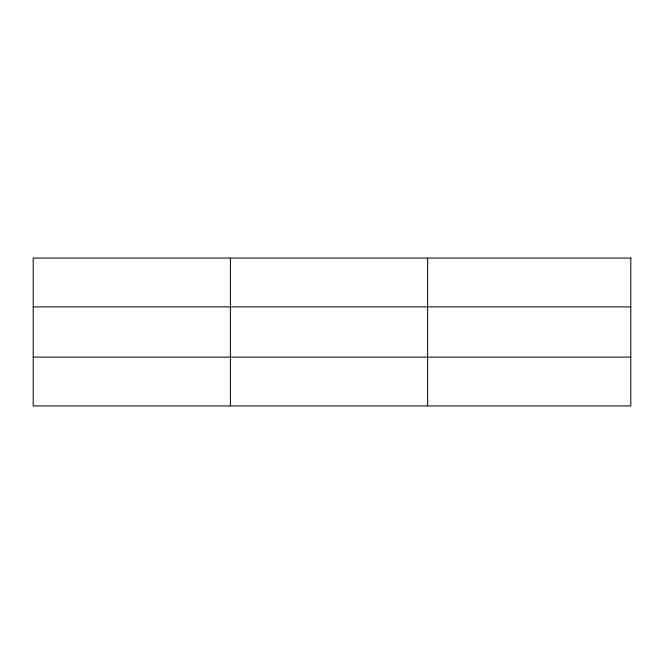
<?xml version="1.0" encoding="UTF-8"?>
<svg xmlns="http://www.w3.org/2000/svg" width="664" height="664" viewBox="0 0 664 664"><rect width="100%" height="100%" fill="white"/><g stroke="black" fill="none" stroke-linecap="round" stroke-linejoin="round"><path stroke-width="1" d="M230.408 258.064L230.408 405.936M427.616 258.064L427.616 405.936M33.2 306.859L630.8 306.859M33.2 357.141L630.8 357.141M630.8 258.064L33.2 258.064L33.2 405.936L630.8 405.936L630.8 258.064"/></g></svg>
